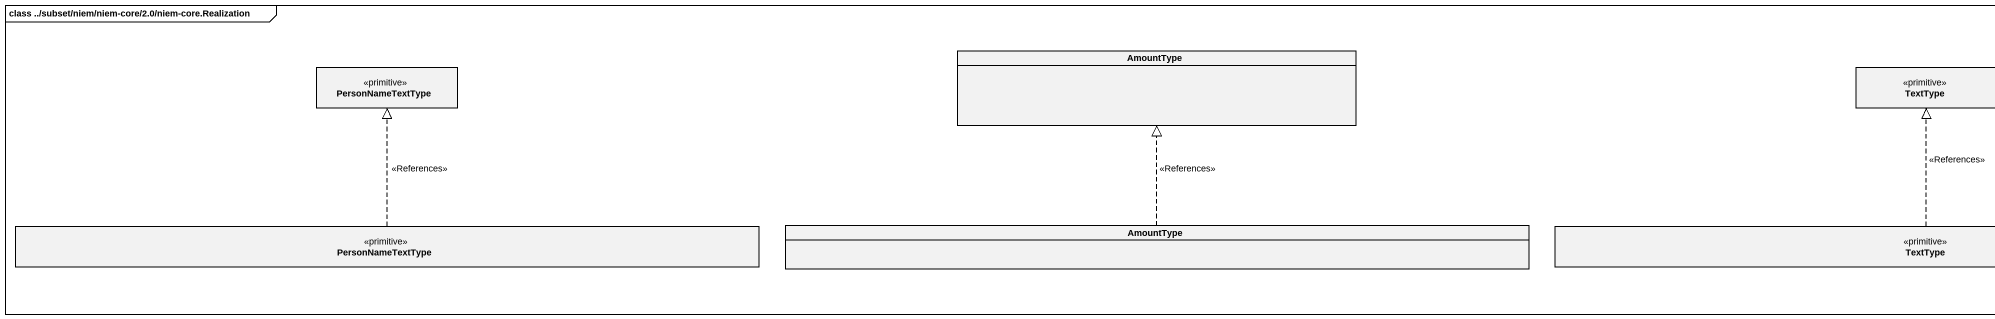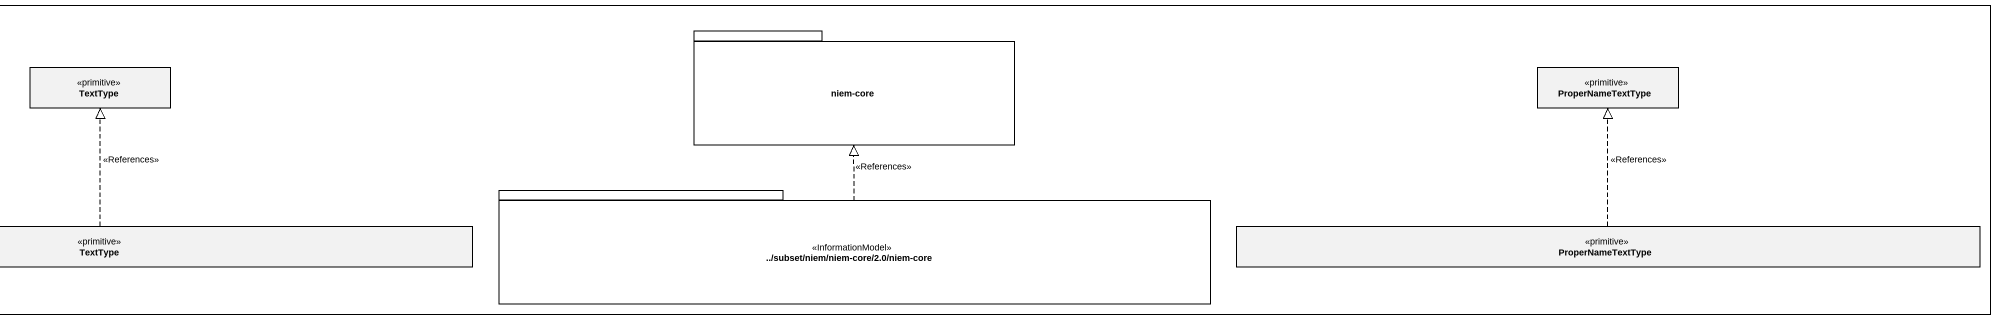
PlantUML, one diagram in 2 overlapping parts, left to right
@startuml
mainframe class ../subset/niem/niem-core/2.0/niem-core.Realization
hide circle
hide empty members
package "niem-core" as niem_core {
}
class PersonNameTextType <<primitive>>
class AmountType
class TextType <<primitive>>
class ProperNameTextType <<primitive>>
package "../subset/niem/niem-core/2.0/niem-core" as subset_niem_niem_core_2_0 <<InformationModel>> {
}
class "PersonNameTextType" as PersonNameTextType_2 <<primitive>>
class "AmountType" as AmountType_2
class "TextType" as TextType_2 <<primitive>>
class "ProperNameTextType" as ProperNameTextType_2 <<primitive>>
subset_niem_niem_core_2_0 .up.|> niem_core : <<References>>
PersonNameTextType_2 .up.|> PersonNameTextType : <<References>>
AmountType_2 .up.|> AmountType : <<References>>
TextType_2 .up.|> TextType : <<References>>
ProperNameTextType_2 .up.|> ProperNameTextType : <<References>>
@enduml
